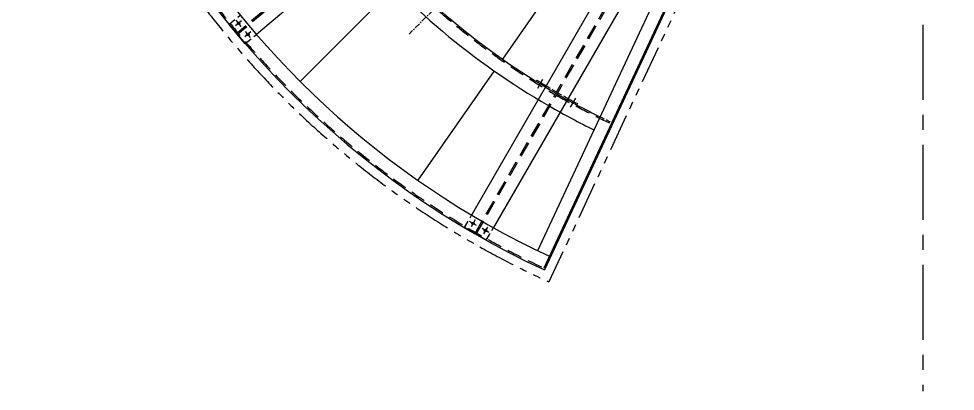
# Model space of a CAD drawing. Extents: x 0 to 39171, y 29931 to 57651.
# Drawn here: x 6383 to 11583, y 39373 to 41440 of the extents above; entities that cross this region are included whole.
import ezdxf

# ---------------------------------------------------------------- set-up
doc = ezdxf.new("R2010")
doc.units = 0
doc.header["$LTSCALE"] = 333.3
doc.header["$MEASUREMENT"] = 0
for name, pattern in [('CENTER', [2, 1.25, -0.25, 0.25, -0.25]), ('CENTRO', [2, 1.25, -0.25, 0.25, -0.25]), ('DASHDOT', [1, 0.5, -0.25, 0, -0.25]), ('HIDDEN', [0.375, 0.25, -0.125]), ('PHANTOM', [2.5, 1.25, -0.25, 0.25, -0.25, 0.25, -0.25])]:
    doc.linetypes.add(name, pattern=pattern)
for name, color, linetype in [('50', 6, 'CONTINUOUS'), ('70', 7, 'DASHDOT'), ('QUOTA', 7, 'CONTINUOUS')]:
    doc.layers.add(name, color=color, linetype=linetype)

# ---------------------------------------------------------------- blocks, each defined once
blk = doc.blocks.new('64F1')
at = {"layer": 'QUOTA', "color": 8, "linetype": 'CENTRO', "ltscale": 0.08}
blk.add_line((-24121.6, 40649.4), (-23954.1, 39893.7), dxfattribs=at)
blk.add_line((-24121.6, 40649.4), (-23954.1, 39893.7), dxfattribs=at)

msp = doc.modelspace()

# ---------------------------------------------------------------- linework, layer by layer
at = {"layer": '50', "color": 8, "linetype": 'HIDDEN'}
for p, q in [((8314.7, 41963.81), (7593.49, 41358.64)), ((8320.38, 41958.13), (7598.63, 41352.51)), ((9893.84, 41943.76), (8914.84, 40248.08)), ((9900.77, 41939.76), (8921.76, 40244.08))]:
    msp.add_line(p, q, dxfattribs=at)
at = {"layer": '50', "color": 8}
for p, q in [((8367.22, 41911.28), (7702.72, 41353.7)), ((9718.06, 41771.3), (8897.93, 40350.8)), ((9839.3, 41701.3), (9019.17, 40280.8)), ((10052.97, 41673.37), (9299.02, 40056.52)), ((9957.7, 41639.43), (9264.47, 40152.79)), ((7551.44, 41409.52), (7551.06, 41409.2)), ((7641.05, 41301.95), (7551.06, 41409.2)), ((7641.43, 41302.27), (7641.05, 41301.95)), ((9260.76, 41099.24), (9256.76, 41092.31)), ((9485.92, 40969.24), (9481.92, 40962.31)), ((8857.93, 40281.51), (8857.68, 40281.08)), ((8978.92, 40211.08), (8857.68, 40281.08)), ((8979.17, 40211.51), (8978.92, 40211.08))]:
    msp.add_line(p, q, dxfattribs=at)
at = {"layer": '50', "color": 4}
msp.add_line((10063.6, 41677.24), (9302.89, 40045.88), dxfattribs=at)
at = {"layer": '50', "color": 8, "linetype": 'PHANTOM', "ltscale": 0.5}
msp.add_line((10108.92, 41656.1), (9327.18, 39979.66), dxfattribs=at)
at = {"layer": '50', "color": 8, "linetype": 'HIDDEN', "ltscale": 0.5}
for p, q in [((7551.44, 41409.52), (7612.73, 41460.94)), ((7641.43, 41302.27), (7702.72, 41353.7)), ((8857.93, 40281.51), (8897.93, 40350.8)), ((8979.17, 40211.51), (9019.17, 40280.8))]:
    msp.add_line(p, q, dxfattribs=at)
at = {"layer": '50', "color": 8}
for centre in [(7604.3, 41414.7), (7655.72, 41353.42), (8905.82, 40304.46), (8975.1, 40264.46)]:
    msp.add_circle(centre, 7, dxfattribs=at)
at = {"layer": '50', "color": 8, "linetype": 'PHANTOM', "ltscale": 0.5}
msp.add_arc((11403.3, 44550.23), 5020, 88.51608, 245.57068, dxfattribs=at)
at = {"layer": '50', "color": 4}
msp.add_arc((11403.3, 44550.23), 4970, 87.92445, 245, dxfattribs=at)
at = {"layer": '50', "color": 8, "linetype": 'HIDDEN'}
for radius, start, end in [(4962, 87.9211, 245), (4078, 220.05631, 239.94369), (4078, 240.05631, 245)]:
    msp.add_arc((11403.3, 44550.23), radius, start, end, dxfattribs=at)
at = {"layer": '50', "color": 8}
for radius, start, end in [(4890, 105.33797, 244.90626), (4070, 220.05631, 239.94369), (4150, 220.05631, 239.94369), (4062, 238.166, 239.01258), (4070, 240.05631, 243.87372), (4062, 240.98742, 241.834), (4150, 240.05631, 243.89543)]:
    msp.add_arc((11403.3, 44550.23), radius, start, end, dxfattribs=at)
at = {"layer": '50', "color": 8, "linetype": 'HIDDEN', "ltscale": 0.3}
for radius, start, end in [(4062, 239.01258, 239.94369), (4062, 240.05631, 240.98742), (4070, 243.87372, 245)]:
    msp.add_arc((11403.3, 44550.23), radius, start, end, dxfattribs=at)
at = {"layer": '70', "linetype": 'CENTER'}
msp.add_line((11403.3, 50073.02), (11403.3, 39372.62), dxfattribs=at)
at = {"layer": '70', "color": 8}
for p, q in [((8317.54, 41960.97), (7557.76, 41323.44)), ((7621.01, 41428.73), (7587.58, 41400.68)), ((7618.32, 41397.99), (7590.04, 41431.7)), ((7672.43, 41367.44), (7639.01, 41339.4)), ((7669.74, 41336.71), (7641.7, 41370.13)), ((9292.18, 41103.67), (9263.35, 41053.73)), ((9474.05, 40998.67), (9445.22, 40948.73)), ((8924.71, 40293.56), (8886.6, 40315.56)), ((8916.73, 40323.36), (8894.91, 40285.57)), ((8993.99, 40253.56), (8956.21, 40275.37)), ((8986.01, 40283.36), (8964.19, 40245.57))]:
    msp.add_line(p, q, dxfattribs=at)
at = {"layer": '70', "color": 8, "linetype": 'Continuous'}
for p, q in [((9539.18, 41887.99), (9068.84, 41216.28)), ((8468.81, 41615.74), (7945.55, 41092.48)), ((9022.96, 41150.75), (8598.51, 40544.58))]:
    msp.add_line(p, q, dxfattribs=at)

# ---------------------------------------------------------------- block references
at = {"layer": '50', "rotation": 302.4999999999171}
msp.add_blockref('64F1', (-12224.43, -282), dxfattribs=at)

doc.saveas('drawing.dxf')
